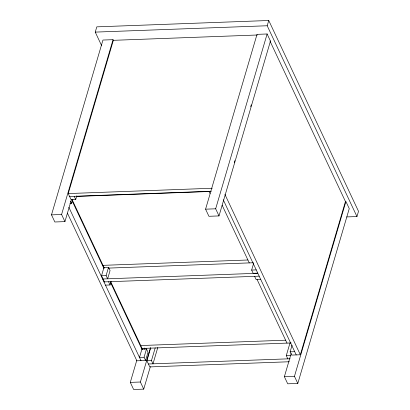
<?xml version="1.0" encoding="UTF-8"?>
<svg xmlns="http://www.w3.org/2000/svg" width="410" height="410" viewBox="0 0 410 410"><rect width="100%" height="100%" fill="white"/><g stroke="black" fill="none" stroke-linecap="round" stroke-linejoin="round"><path stroke-width="0.61" d="M101.506 45.407L95.248 32.108L96.796 26.855L268.755 20.5L358.504 211.304L356.956 216.552L346.727 216.931M71.432 199.526L64.934 221.61L54.843 221.984L51.496 214.866L102.951 40.047L113.037 39.678L113.344 40.324L68.239 193.571L71.13 199.716L75.717 199.547L76.783 195.913M64.934 221.61L61.587 214.497L113.037 39.678M69.936 203.38L71.658 203.314L72.872 199.188M104.417 281.89L101.526 275.745L103.955 267.494L108.542 267.325L110.064 270.559L107.635 278.81L106.113 275.576L108.542 267.325M105.478 285.14L110.064 284.97L111.105 281.434M150.357 366.612L143.725 389.126L133.639 389.5L130.293 382.386L136.791 360.303M144.335 349.238L144.699 348.013M144.064 357.248L146.493 348.997L141.906 349.166L139.477 357.417L144.064 357.248L145.586 360.482L136.873 360.805L67.414 213.144M145.586 360.482L148.015 352.231L146.493 348.997M143.725 389.126L140.384 382.012L150.49 347.659M289.281 361.753L149.773 366.909L146.882 360.764L150.624 348.049M157.799 347.48L152.991 363.829L151.469 360.595L155.211 347.88M205.574 209.172L257.024 34.353L267.115 33.979L270.462 41.097L219.007 215.916L208.921 216.29L205.574 209.172L215.66 208.803L219.007 215.916M356.956 216.552L267.207 25.753L268.755 20.5M215.66 208.803L267.115 33.979M234.279 162.483L234.822 160.648M250.7 106.702L251.238 104.863M257.752 273.132L253.165 273.301L251.643 270.067L253.605 263.404M287.805 358.847L286.282 355.613L290.029 342.898M270.462 41.097L270 41.113L345.451 201.515L300.345 354.763L291.633 355.086L290.116 351.852L292.074 345.189M297.803 383.432L294.457 376.318L345.912 201.5L349.258 208.613L297.803 383.432L287.717 383.806L284.371 376.693L291.228 353.379M95.248 32.108L267.207 25.753M113.344 40.324L257.331 34.999M68.239 193.571L212.226 188.251M69.608 196.482L211.304 191.244M76.419 196.416L209.197 191.506M51.496 214.866L61.587 214.497M103.002 265.347L247.906 259.991M108.199 268.114L253.4 262.748M251.643 270.067L256.229 269.898M101.526 275.745L106.113 275.576M102.587 278.995L257.813 273.26M103.955 281.906L259.181 276.171M260.704 279.405L256.117 279.574L254.595 276.34M140.722 345.548L285.632 340.192M142.096 348.459L291.126 342.95M290.116 351.852L294.698 351.683M146.882 360.764L151.469 360.595M286.282 355.613L290.869 355.444M148.405 363.998L290.101 358.76M130.293 382.386L140.384 382.012M284.371 376.693L294.457 376.318M224.9 194.361L300.345 354.763M223.224 199.726L296.22 354.916M222.097 205.128L249.275 262.902M257.106 279.558L287 343.103M209.008 191.332L210.022 193.484M74.195 196.313L75.717 199.547M72.268 200.008L104.263 268.032M110.802 281.936L142.531 349.387M72.063 200.685L103.93 268.437M110.469 282.331L142.065 349.505M70.643 201.161L71.658 203.314M108.542 281.737L110.064 284.97M68.819 207.199L140.999 360.651"/></g></svg>
